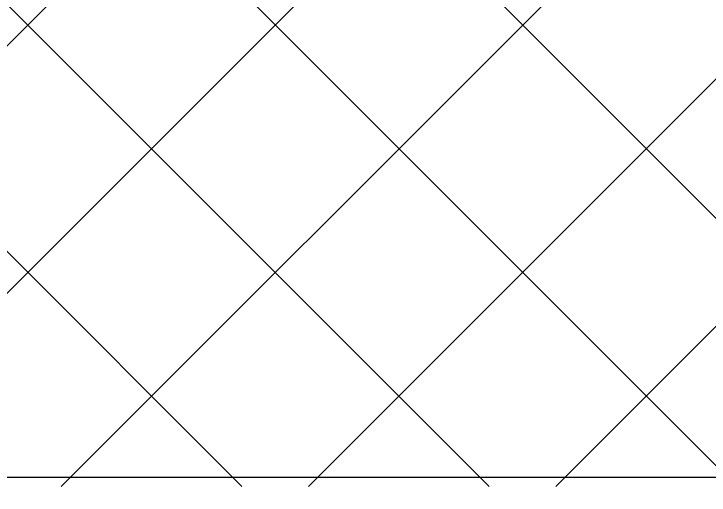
# Model space of a CAD drawing. Header units: millimetres. Extents: x -4391136 to -1798569, y -886572 to -291056.
# Drawn here: x -2395943.6 to -2395546.1, y -394650.5 to -394375.6 of the extents above; entities that cross this region are included whole.
import ezdxf

# ---------------------------------------------------------------- set-up
doc = ezdxf.new("R2010")
doc.units = ezdxf.units.MM
doc.set_wipeout_variables(frame=1)
doc.layers.add('000 - CONCRETE_COL_WIPEOUT_', color=7, linetype='Continuous')
doc.layers.add('000 - CONCRETE_EX_BUILDING_MAIN_COLOR_1', color=7, linetype='Continuous')

# ---------------------------------------------------------------- blocks, each defined once
blk = doc.blocks.new('DR-SG-SW-Wire Screen_Fence - D50-1300x2000 mm-31424007-ENTRANCE 2 - ENLARGE ELEVATION 3')
at = {"layer": '000 - CONCRETE_EX_BUILDING_MAIN_COLOR_1', "lineweight": 9}
h = blk.add_hatch(dxfattribs=at)
h.set_pattern_fill('FP_17', style=0, pattern_type=2)
h.set_pattern_definition([(45, (-2731104.249, 102289.859), (-70.71067811865476, 70.71067811865476), []), (135, (-2731104.249, 102289.859), (-70.71067811865476, -70.71067811865474), [])])
h.paths.add_polyline_path([(-2728482.772201948, 101184.7323176247), (-2728238.976640436, 101184.7323176247), (-2728223.599166885, 101187.4836046033), (-2728210.725289343, 101192.7134685451), (-2728199.792630197, 101201.4050945992), (-2728190.933599636, 101213.1118196816), (-2728185.836995859, 101226.3179942028), (-2728183.708958061, 101240.1263440708), (-2728183.708958061, 102990), (-2728185.378362637, 103000.0405253475), (-2728187.374100058, 103004.8586616955), (-2728203.265962318, 103025.5693398142), (-2728224.09589398, 103041.5105985088), (-2728229.672707827, 103043.8205904392), (-2728238.976640436, 103045.2676823754), (-2729340.648729798, 103045.0324049662), (-2729348.817283237, 103043.5982777992), (-2729355.442860025, 103040.3361322134), (-2729374.687318555, 103025.5693398142), (-2729390.579180815, 103004.8586616955), (-2729392.747449238, 102999.6239986622), (-2729394.244322812, 102988.9833366969), (-2729394.244322812, 101240), (-2729391.493035833, 101224.6225264491), (-2729386.263171891, 101211.7486489068), (-2729377.571545837, 101200.8159897603), (-2729366.045966767, 101192.031731336), (-2729351.68350204, 101186.7086858695), (-2729338.850296366, 101184.7323176247), (-2728549.611532724, 101184.7323176247)])
at = {"layer": '000 - CONCRETE_EX_BUILDING_MAIN_COLOR_1', "color": 7}
blk.add_line((-2728238.976640436, 101190.0000000001), (-2729338.976640436, 101190.0000000001), dxfattribs=at)
blk = doc.blocks.new('W-1-PP17-ENT2_REV00_20260527-083622_ELEVATION_3_EX')
at = {"layer": '000 - CONCRETE_EX_BUILDING_MAIN_COLOR_1', "color": 7}
blk.add_blockref('DR-SG-SW-Wire Screen_Fence - D50-1300x2000 mm-31424007-ENTRANCE 2 - ENLARGE ELEVATION 3', (2740142.744708746, 5.820766091346741e-11), dxfattribs=at)

msp = doc.modelspace()

# ---------------------------------------------------------------- block references
at = {"color": 7}
msp.add_blockref('W-1-PP17-ENT2_REV00_20260527-083622_ELEVATION_3_EX', (-2407372.338621528, -495830.4466722279), dxfattribs=at)

doc.saveas('drawing.dxf')
